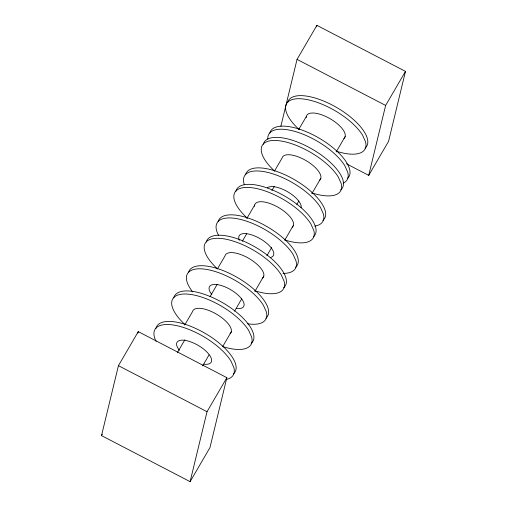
<?xml version="1.0" encoding="UTF-8"?>
<svg xmlns="http://www.w3.org/2000/svg" width="507" height="507" viewBox="0 0 507 507"><rect width="100%" height="100%" fill="white"/><g stroke="black" fill="none" stroke-linecap="round" stroke-linejoin="round"><path stroke-width="0.76" d="M101.514 435.602L118.435 365.661L138.278 331.629L226.87 377.677L209.955 447.618L190.106 481.65L101.514 435.602L102.306 434.239M137.91 333.169L138.278 331.629M190.106 481.65L207.027 411.709L226.87 377.677M280.872 126.249L297.045 59.382L316.894 25.35L405.486 71.398L388.565 141.339L368.722 175.371L346.395 163.767M316.52 26.89L316.894 25.35M368.722 175.371L385.637 105.431L405.486 71.398M184.706 325.019L192.502 311.659A21.991 8.866 30.2 0 1 216.565 314.201A21.991 8.866 30.2 0 1 230.07 333.79M217.585 268.647L224.988 255.953A21.991 8.866 30.2 0 1 249.051 258.494A21.991 8.866 30.2 0 1 262.556 278.083M246.865 218.441L254.653 205.075M274.648 170.796L282.05 158.102A21.991 8.866 30.2 0 1 306.114 160.643A21.991 8.866 30.2 0 1 319.619 180.232M298.591 129.729L306.386 116.369M177.323 352.733L184.903 339.741M210.037 296.646L217.218 284.332M242.346 241.237L246.738 233.714M271.866 190.619L274.262 186.513M202.635 365.896L209.017 354.951M234.551 311.171L241.731 298.857M266.859 255.762L271.651 247.555M296.779 204.46L298.775 201.038M222.719 346.515L231.287 331.819M254.812 291.481L263.773 276.119M284.871 239.938L293.445 225.241M311.875 193.63L320.836 178.268M336.217 151.897L345.172 136.535M297.045 59.382L385.637 105.431M118.435 365.661L207.027 411.709M343.201 183.179A45.3 18.265 30.2 0 0 347.739 172.247L344.823 165.738A45.3 18.265 30.2 0 0 298.997 132.72A45.3 18.265 30.2 0 0 267.823 139.159M269.857 133.075A45.3 18.265 30.2 0 1 319.435 138.31A45.3 18.265 30.2 0 1 347.251 178.66M306.266 117.624A21.991 8.866 30.2 0 1 329.201 118.201A21.991 8.866 30.2 0 1 343.955 138.5M336.23 151.168A45.3 18.265 30.2 0 0 365.522 141.751L362.606 135.236A45.3 18.265 30.2 0 0 302.166 98.865A45.3 18.265 30.2 0 0 299.035 129.443M287.64 102.579A45.3 18.265 30.2 0 1 337.218 107.814A45.3 18.265 30.2 0 1 365.034 148.164M211.825 294.542A19.767 7.973 30.2 0 1 217.047 284.579A19.767 7.973 30.2 0 1 241.25 298.382A19.767 7.973 30.2 0 1 236.313 308.51M247.384 323.77A45.3 18.265 30.2 0 0 266.34 311.83L263.418 305.315A45.3 18.265 30.2 0 0 207.705 269.623A45.3 18.265 30.2 0 0 192.654 291.855M188.452 272.658A45.3 18.265 30.2 0 1 238.037 277.893A45.3 18.265 30.2 0 1 265.845 318.244M254.831 290.745A45.3 18.265 30.2 0 0 284.123 281.334L281.208 274.819A45.3 18.265 30.2 0 0 220.767 238.448A45.3 18.265 30.2 0 0 217.636 269.027M206.241 242.156A45.3 18.265 30.2 0 1 255.82 247.397A45.3 18.265 30.2 0 1 283.635 287.748M267.322 187.85A19.767 7.973 30.2 0 1 287.862 191.906A19.767 7.973 30.2 0 1 301.095 207.743M314.752 226.116A45.3 18.265 30.2 0 0 323.403 213.979L320.487 207.464A45.3 18.265 30.2 0 0 271.479 173.426A45.3 18.265 30.2 0 0 244.285 184.605M245.521 174.807A45.3 18.265 30.2 0 1 295.099 180.042A45.3 18.265 30.2 0 1 322.908 220.393M311.894 192.894A45.3 18.265 30.2 0 0 341.186 183.483L338.27 176.968A45.3 18.265 30.2 0 0 277.83 140.597A45.3 18.265 30.2 0 0 274.699 171.176M263.304 144.305A45.3 18.265 30.2 0 1 312.882 149.546A45.3 18.265 30.2 0 1 340.698 189.897M239.412 240.356A19.767 7.973 30.2 0 1 259.343 238.239A19.767 7.973 30.2 0 1 270.389 257.518M282.969 273.4A45.3 18.265 30.2 0 0 296.006 260.953L293.09 254.444A45.3 18.265 30.2 0 0 241.104 219.575A45.3 18.265 30.2 0 0 218.65 235.514M218.124 221.781A45.3 18.265 30.2 0 1 267.702 227.016A45.3 18.265 30.2 0 1 295.518 267.366M254.539 206.33A21.991 8.866 30.2 0 1 277.475 206.907A21.991 8.866 30.2 0 1 292.222 227.206M284.497 239.874A45.3 18.265 30.2 0 0 313.795 230.457L310.873 223.948A45.3 18.265 30.2 0 0 250.439 187.571A45.3 18.265 30.2 0 0 247.302 218.156M235.907 191.285A45.3 18.265 30.2 0 1 285.492 196.52A45.3 18.265 30.2 0 1 313.301 236.87M179.339 350.248A19.767 7.973 30.2 0 1 184.561 340.286A19.767 7.973 30.2 0 1 208.764 354.089A19.767 7.973 30.2 0 1 203.827 364.21M226.483 379.42A45.3 18.265 30.2 0 0 233.854 367.537L230.932 361.022A45.3 18.265 30.2 0 0 179.44 326.286A45.3 18.265 30.2 0 0 156.137 341.42M155.966 328.359A45.3 18.265 30.2 0 1 205.55 333.6A45.3 18.265 30.2 0 1 233.359 373.951M223.067 346.687A45.3 18.265 30.2 0 0 251.637 337.041L248.722 330.526A45.3 18.265 30.2 0 0 188.281 294.155A45.3 18.265 30.2 0 0 185.15 324.733M173.755 297.863A45.3 18.265 30.2 0 1 223.333 303.104A45.3 18.265 30.2 0 1 251.149 343.454"/></g></svg>
